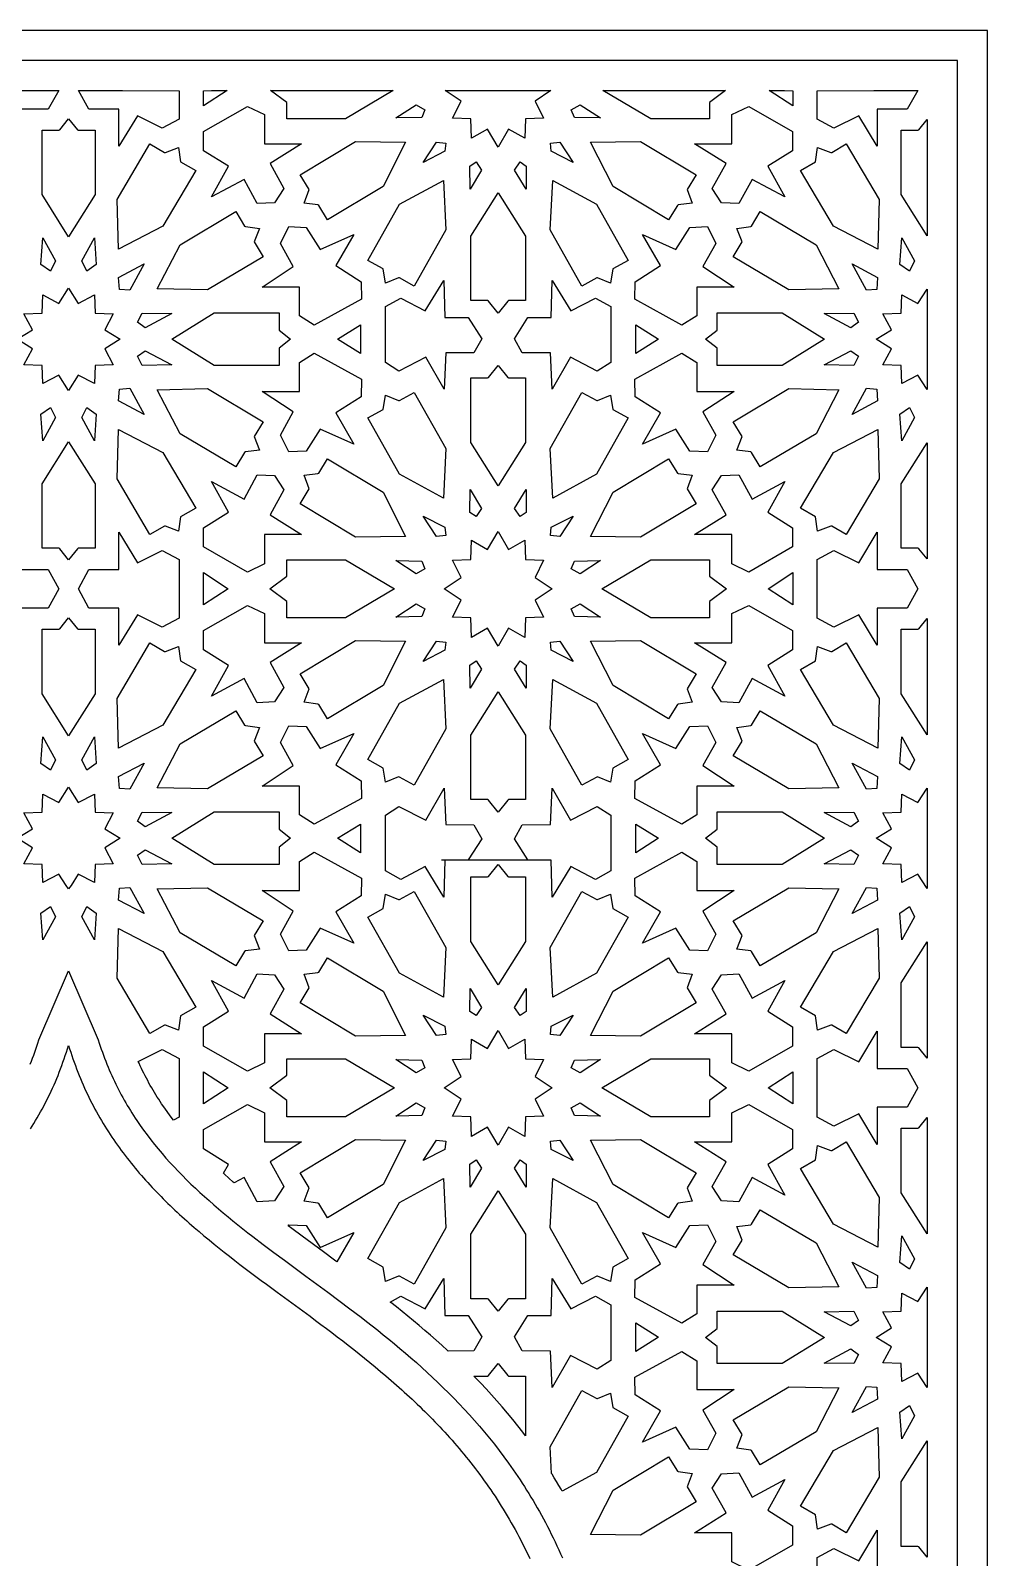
# Model space of a CAD drawing. Extents: x -1513 to 1512, y -590 to 595.
# Drawn here: x 1033 to 1512, y -169 to 595 of the extents above; entities that cross this region are included whole.
import ezdxf

# ---------------------------------------------------------------- set-up
doc = ezdxf.new("R2010")
doc.units = 0
doc.layers.add('LAYER_1', color=18, linetype='CONTINUOUS')
doc.layers.add('LAYER_3', color=150, linetype='CONTINUOUS')

msp = doc.modelspace()

# ---------------------------------------------------------------- linework, layer by layer
at = {"layer": 'LAYER_1'}
for points in [[(1511.94, -584.76), (1511.94, 595.24), (1057.75, 595.24), (1051.94, 595.24), (1046.14, 595.24), (591.94, 595.24), (591.94, -584.76)], [(1293.61, 179.79), (1238.61, 179.79)], [(1032.91, 45.17), (1033.77, 46.56), (1034.63, 47.96), (1035.47, 49.38), (1036.31, 50.8), (1037.13, 52.23), (1037.94, 53.68), (1038.73, 55.14), (1039.52, 56.61), (1040.29, 58.09), (1041.05, 59.59), (1041.8, 61.09), (1042.53, 62.61), (1043.25, 64.15), (1043.96, 65.69), (1044.66, 67.25), (1045.34, 68.83), (1046.01, 70.41), (1046.67, 72.01), (1047.31, 73.63), (1047.94, 75.26), (1048.55, 76.9), (1049.15, 78.56), (1049.74, 80.23), (1050.31, 81.91), (1050.87, 83.61), (1051.42, 85.33), (1051.94, 87.06), (1052.47, 85.33), (1053.02, 83.61), (1053.58, 81.91), (1054.15, 80.23), (1054.73, 78.56), (1055.34, 76.9), (1055.95, 75.26), (1056.58, 73.63), (1057.22, 72.01), (1057.88, 70.41), (1058.55, 68.83), (1059.23, 67.25), (1059.93, 65.69), (1060.63, 64.15), (1061.36, 62.61), (1062.09, 61.09), (1062.84, 59.59), (1063.6, 58.09), (1064.37, 56.61), (1065.16, 55.14), (1065.95, 53.68), (1066.76, 52.23), (1067.58, 50.8), (1068.42, 49.38), (1069.26, 47.96), (1070.12, 46.56), (1070.98, 45.17), (1071.86, 43.8), (1072.75, 42.43), (1073.65, 41.07), (1074.56, 39.73), (1075.49, 38.39), (1076.42, 37.07), (1077.36, 35.75), (1078.32, 34.45), (1079.28, 33.15), (1080.25, 31.86), (1081.24, 30.59), (1082.23, 29.32), (1083.24, 28.06), (1084.25, 26.81), (1085.27, 25.57), (1086.31, 24.34), (1087.35, 23.12), (1088.4, 21.9), (1089.46, 20.7), (1090.53, 19.5), (1091.6, 18.31), (1092.69, 17.13), (1093.78, 15.95), (1094.89, 14.78), (1096, 13.62), (1097.12, 12.47), (1098.24, 11.32), (1099.38, 10.18), (1100.52, 9.05), (1101.67, 7.92), (1102.83, 6.8), (1103.99, 5.69), (1105.16, 4.58), (1106.34, 3.48), (1107.53, 2.38), (1108.72, 1.29), (1109.92, 0.21), (1111.13, -0.87), (1112.34, -1.95), (1113.56, -3.02), (1114.78, -4.08), (1117.25, -6.2), (1119.74, -8.3), (1122.25, -10.39), (1124.78, -12.46), (1127.34, -14.51), (1129.91, -16.56), (1132.5, -18.59), (1135.11, -20.61), (1137.73, -22.63), (1140.37, -24.64), (1143.02, -26.64), (1145.68, -28.64), (1148.36, -30.63), (1151.05, -32.62), (1156.45, -36.61), (1161.88, -40.6), (1167.34, -44.6), (1172.81, -48.64), (1175.55, -50.66), (1178.28, -52.7), (1181.02, -54.76), (1183.76, -56.82), (1186.49, -58.9), (1189.22, -60.99), (1191.95, -63.1), (1194.67, -65.23), (1197.38, -67.38), (1200.09, -69.55), (1202.78, -71.74), (1205.47, -73.95), (1208.15, -76.19), (1210.81, -78.45), (1213.46, -80.74), (1214.78, -81.89), (1216.1, -83.05), (1217.41, -84.22), (1218.72, -85.4), (1220.03, -86.59), (1221.33, -87.78), (1222.63, -88.98), (1223.92, -90.19), (1225.21, -91.4), (1226.49, -92.63), (1227.77, -93.86), (1229.04, -95.1), (1230.31, -96.35), (1231.58, -97.61), (1232.84, -98.88), (1234.09, -100.16), (1235.34, -101.45), (1236.58, -102.75), (1237.82, -104.05), (1239.05, -105.37), (1240.27, -106.7), (1241.49, -108.03), (1242.7, -109.38), (1243.91, -110.74), (1245.11, -112.11), (1246.3, -113.49), (1247.48, -114.88), (1248.66, -116.29), (1249.84, -117.7), (1251, -119.12), (1252.16, -120.56), (1253.31, -122.01), (1254.45, -123.47), (1255.58, -124.94), (1256.71, -126.43), (1257.83, -127.93), (1258.94, -129.44), (1260.04, -130.96), (1261.14, -132.5), (1262.22, -134.05), (1263.3, -135.61), (1264.37, -137.19), (1265.43, -138.77), (1266.48, -140.38), (1267.52, -142), (1268.55, -143.63), (1269.57, -145.27), (1270.59, -146.93), (1271.59, -148.61), (1272.59, -150.29), (1273.57, -152), (1274.54, -153.72), (1275.51, -155.45), (1276.46, -157.2), (1277.41, -158.96), (1278.34, -160.74), (1279.26, -162.54), (1280.17, -164.35), (1281.07, -166.18), (1281.96, -168.02), (1282.84, -169.88)]]:
    msp.add_lwpolyline(points, dxfattribs=at)
for points in [[(1041.81, 555.93), (1026.8, 555.93), (1026.8, 537.27), (1017.52, 552.58), (1005.08, 546.37), (996.68, 550.93), (996.68, 565.08), (1024.98, 565.24), (1047.02, 565.24)], [(1107.25, 565.08), (1107.25, 550.93), (1098.85, 546.37), (1086.41, 552.58), (1077.13, 537.27), (1077.13, 555.93), (1062.12, 555.93), (1056.91, 565.24), (1078.9, 565.24)], [(1119.51, 557.53), (1119.51, 565.08), (1123.56, 565.24), (1131.36, 565.24)], [(1190.57, 551.07), (1161.22, 551.07), (1161.22, 559.25), (1153.07, 565.24), (1214.52, 565.24)], [(1285.48, 559.95), (1289.78, 551.34), (1280.63, 551), (1280.31, 541.27), (1272.24, 545.85), (1266.97, 536.87), (1261.71, 545.85), (1253.64, 541.27), (1253.32, 551), (1244.16, 551.34), (1248.46, 559.95), (1240.52, 565.24), (1293.43, 565.24)], [(1372.72, 559.25), (1372.72, 551.07), (1343.37, 551.07), (1319.42, 565.24), (1380.87, 565.24)], [(1414.44, 565.08), (1414.44, 557.53), (1402.59, 565.24), (1410.39, 565.24)], [(1471.82, 555.93), (1456.81, 555.93), (1456.81, 537.27), (1447.54, 552.58), (1435.09, 546.37), (1426.69, 550.93), (1426.69, 565.08), (1455.04, 565.24), (1477.03, 565.24)], [(1056.34, 545.55), (1056.78, 545.34), (1065.25, 545.34), (1065.25, 513.06), (1051.96, 492.01), (1038.68, 513.06), (1038.68, 545.33), (1047.15, 545.33), (1047.59, 545.55), (1051.96, 551.03)], [(1149.99, 553.13), (1149.99, 538.5), (1168.63, 538.5), (1152.83, 528.6), (1159.76, 516.12), (1155.12, 508.94), (1146.38, 508.55), (1139.87, 520.7), (1123.45, 511.88), (1131.94, 527.26), (1119.51, 535.08), (1119.51, 544.66), (1141.52, 557.25)], [(1230.34, 555.58), (1228.72, 551.76), (1215.73, 551.46), (1225.93, 558.06)], [(1318.22, 551.46), (1305.22, 551.76), (1303.6, 555.58), (1308.02, 558.06)], [(1414.43, 544.66), (1414.43, 535.08), (1402, 527.26), (1410.5, 511.88), (1394.08, 520.7), (1387.56, 508.55), (1378.83, 508.94), (1374.18, 516.12), (1381.12, 528.6), (1365.31, 538.5), (1383.95, 538.5), (1383.95, 553.13), (1392.42, 557.25)], [(1481.69, 492.47), (1468.69, 513.06), (1468.69, 545.34), (1477.17, 545.34), (1477.6, 545.55), (1481.69, 550.67)], [(1099.97, 534.22), (1100.45, 534.18), (1107.02, 536.72), (1108.04, 529.53), (1115.58, 525.15), (1099.13, 497.3), (1076.93, 485.8), (1076.2, 510.62), (1092.65, 538.47)], [(1220.69, 539.37), (1209.44, 517.19), (1181.61, 500.45), (1177.21, 507.63), (1176.8, 507.9), (1169.81, 508.76), (1172.36, 515.56), (1167.83, 522.97), (1195.65, 539.71)], [(1240.78, 538.88), (1240.36, 534.77), (1229.39, 529.16), (1236.08, 539.36)], [(1304.55, 529.16), (1293.59, 534.77), (1293.17, 538.88), (1297.87, 539.36)], [(1366.12, 522.97), (1361.59, 515.56), (1364.13, 508.76), (1357.14, 507.9), (1356.74, 507.63), (1352.34, 500.45), (1324.51, 517.19), (1313.26, 539.37), (1338.3, 539.71)], [(1457.75, 510.62), (1457.01, 485.8), (1434.81, 497.3), (1418.37, 525.15), (1425.91, 529.53), (1426.93, 536.72), (1433.5, 534.18), (1433.98, 534.22), (1441.29, 538.47)], [(1258.73, 525.38), (1252.93, 515.85), (1252.9, 527.4), (1255.93, 529.46)], [(1281.04, 527.4), (1281.01, 515.85), (1275.21, 525.38), (1278.01, 529.46)], [(1240.89, 495.41), (1225.03, 467.22), (1217.63, 471.32), (1217.14, 471.35), (1210.63, 468.67), (1209.46, 475.84), (1201.82, 480.06), (1217.68, 508.24), (1239.63, 520.21)], [(1316.27, 508.24), (1332.12, 480.06), (1324.49, 475.84), (1323.32, 468.67), (1316.8, 471.35), (1316.32, 471.32), (1308.91, 467.22), (1293.06, 495.41), (1294.32, 520.21)], [(1280.71, 492.27), (1280.71, 460), (1272.23, 460), (1271.79, 459.79), (1266.97, 453.76), (1262.15, 459.79), (1261.71, 460), (1253.24, 460), (1253.24, 492.27), (1266.97, 514.01)], [(1140.08, 497.33), (1140.48, 497.06), (1147.47, 496.15), (1144.87, 489.37), (1149.35, 481.92), (1121.42, 465.38), (1096.38, 465.9), (1107.79, 488), (1135.73, 504.55)], [(1170.94, 496.65), (1177.93, 485.66), (1194.7, 493.11), (1185.68, 477.52), (1198.36, 469.47), (1198.52, 460.65), (1174.95, 447.66), (1167.56, 452.34), (1167.56, 466.74), (1148.85, 466.74), (1164.44, 477.06), (1158, 488.64), (1162.19, 497.03)], [(1375.94, 488.64), (1369.5, 477.06), (1385.1, 466.74), (1366.39, 466.74), (1366.39, 452.34), (1358.99, 447.66), (1335.43, 460.65), (1335.59, 469.47), (1348.26, 477.52), (1339.25, 493.11), (1356.02, 485.66), (1363, 496.65), (1371.75, 497.03)], [(1426.16, 488), (1437.57, 465.9), (1412.53, 465.38), (1384.59, 481.92), (1389.07, 489.37), (1386.48, 496.15), (1393.46, 497.06), (1393.87, 497.33), (1398.21, 504.55)], [(1045.42, 479.9), (1042.84, 474.82), (1038.1, 478.08), (1039.04, 491.49)], [(1065.83, 478.08), (1061.09, 474.82), (1058.51, 479.9), (1064.89, 491.49)], [(1475.43, 479.9), (1472.86, 474.82), (1468.11, 478.08), (1469.05, 491.49)], [(1082.62, 465.22), (1077.41, 465.6), (1076.99, 471.55), (1089.8, 478.33)], [(1456.96, 471.55), (1456.54, 465.6), (1451.33, 465.22), (1444.15, 478.33)], [(1240.33, 451.59), (1252.05, 451.5), (1258.82, 440.91), (1254.84, 433.92), (1240.76, 433.77), (1239.98, 415.58), (1230.79, 431.62), (1217.35, 424.65), (1210.53, 429.08), (1210.53, 457), (1218.25, 461.22), (1230.52, 454.84), (1239.86, 470.09)], [(1303.42, 454.84), (1315.69, 461.22), (1323.41, 457), (1323.41, 429.08), (1316.6, 424.65), (1303.15, 431.62), (1293.97, 415.58), (1293.18, 433.77), (1279.1, 433.92), (1275.13, 440.91), (1281.89, 451.5), (1293.61, 451.59), (1294.09, 470.09)], [(1056.81, 458.55), (1064.87, 462.81), (1065.19, 453.75), (1074.31, 453.44), (1070.02, 445.44), (1077.77, 440.64), (1070.02, 435.85), (1074.31, 427.85), (1065.19, 427.53), (1064.87, 418.48), (1056.81, 422.73), (1051.96, 415.04), (1047.12, 422.73), (1039.06, 418.48), (1038.74, 427.53), (1029.61, 427.85), (1033.91, 435.85), (1026.16, 440.64), (1033.91, 445.44), (1029.61, 453.44), (1038.74, 453.75), (1039.06, 462.81), (1047.12, 458.55), (1051.96, 466.24)], [(1481.69, 415.5), (1477.14, 422.73), (1469.07, 418.48), (1468.76, 427.53), (1459.63, 427.85), (1463.92, 435.85), (1456.18, 440.64), (1463.92, 445.44), (1459.63, 453.44), (1468.76, 453.75), (1469.07, 462.81), (1477.14, 458.55), (1481.69, 465.78)], [(1103.7, 453.5), (1090.35, 446.44), (1086.52, 449.15), (1088.83, 453.75)], [(1157.36, 445.14), (1163.09, 440.64), (1157.36, 436.14), (1157.36, 427.47), (1124.81, 427.47), (1103.59, 440.64), (1124.81, 453.82), (1157.36, 453.82)], [(1430.36, 440.64), (1409.14, 427.47), (1376.59, 427.47), (1376.59, 436.14), (1370.86, 440.64), (1376.59, 445.14), (1376.59, 453.82), (1409.14, 453.82)], [(1447.43, 449.15), (1443.6, 446.44), (1430.24, 453.5), (1445.12, 453.75)], [(1198.11, 433.54), (1186.65, 440.65), (1198.11, 447.91)], [(1347.3, 440.65), (1335.84, 433.54), (1335.84, 447.91)], [(1103.7, 427.78), (1088.83, 427.54), (1086.52, 432.13), (1090.35, 434.84)], [(1198.52, 420.63), (1198.36, 411.81), (1185.68, 403.77), (1194.7, 388.17), (1177.93, 395.63), (1170.94, 384.64), (1162.19, 384.25), (1158, 392.64), (1164.44, 404.23), (1148.85, 414.54), (1167.56, 414.54), (1167.56, 428.94), (1174.95, 433.63)], [(1366.39, 428.94), (1366.39, 414.54), (1385.1, 414.54), (1369.5, 404.23), (1375.94, 392.64), (1371.75, 384.25), (1363, 384.64), (1356.02, 395.63), (1339.25, 388.17), (1348.26, 403.77), (1335.59, 411.81), (1335.43, 420.63), (1358.99, 433.63)], [(1447.43, 432.13), (1445.12, 427.54), (1430.24, 427.78), (1443.6, 434.84)], [(1271.79, 421.49), (1272.23, 421.28), (1280.71, 421.28), (1280.71, 389.01), (1266.97, 367.27), (1253.24, 389.01), (1253.24, 421.28), (1261.71, 421.28), (1262.15, 421.49), (1266.97, 427.52)], [(1089.8, 402.96), (1076.99, 409.73), (1077.41, 415.68), (1082.62, 416.07)], [(1149.35, 399.36), (1144.87, 391.92), (1147.47, 385.14), (1140.48, 384.22), (1140.08, 383.96), (1135.73, 376.74), (1107.79, 393.29), (1096.38, 415.39), (1121.42, 415.91)], [(1240.89, 385.88), (1239.63, 361.08), (1217.68, 373.04), (1201.82, 401.22), (1209.46, 405.45), (1210.63, 412.61), (1217.14, 409.94), (1217.63, 409.97), (1225.03, 414.06)], [(1316.32, 409.97), (1316.8, 409.94), (1323.32, 412.61), (1324.49, 405.45), (1332.12, 401.22), (1316.27, 373.04), (1294.32, 361.08), (1293.06, 385.88), (1308.91, 414.06)], [(1437.57, 415.39), (1426.16, 393.29), (1398.21, 376.74), (1393.87, 383.96), (1393.46, 384.22), (1386.48, 385.14), (1389.07, 391.92), (1384.59, 399.36), (1412.53, 415.91)], [(1456.54, 415.68), (1456.96, 409.73), (1444.15, 402.96), (1451.33, 416.07)], [(1045.42, 401.38), (1039.04, 389.8), (1038.1, 403.21), (1042.84, 406.46)], [(1065.83, 403.21), (1064.89, 389.8), (1058.51, 401.38), (1061.09, 406.46)], [(1475.43, 401.38), (1469.05, 389.8), (1468.11, 403.21), (1472.86, 406.46)], [(1099.13, 383.98), (1115.58, 356.14), (1108.04, 351.76), (1107.02, 344.57), (1100.45, 347.1), (1099.97, 347.07), (1092.65, 342.82), (1076.2, 370.67), (1076.93, 395.49)], [(1457.75, 370.67), (1441.29, 342.82), (1433.98, 347.07), (1433.5, 347.1), (1426.93, 344.57), (1425.91, 351.76), (1418.37, 356.14), (1434.81, 383.98), (1457.01, 395.49)], [(1065.25, 368.22), (1065.25, 335.95), (1056.78, 335.95), (1056.34, 335.74), (1051.96, 330.26), (1047.59, 335.74), (1047.15, 335.95), (1038.68, 335.95), (1038.68, 368.22), (1051.96, 389.28)], [(1481.69, 330.62), (1477.6, 335.74), (1477.17, 335.95), (1468.69, 335.95), (1468.69, 368.22), (1481.69, 388.82)], [(1209.44, 364.09), (1220.69, 341.92), (1195.65, 341.57), (1167.83, 358.31), (1172.36, 365.72), (1169.81, 372.52), (1176.8, 373.39), (1177.21, 373.65), (1181.61, 380.84)], [(1356.74, 373.65), (1357.14, 373.39), (1364.13, 372.52), (1361.59, 365.72), (1366.12, 358.31), (1338.3, 341.57), (1313.26, 341.92), (1324.51, 364.09), (1352.34, 380.84)], [(1155.12, 372.35), (1159.76, 365.17), (1152.83, 352.69), (1168.63, 342.79), (1149.99, 342.79), (1149.99, 328.15), (1141.52, 324.04), (1119.51, 336.63), (1119.51, 346.21), (1131.94, 354.03), (1123.45, 369.41), (1139.87, 360.58), (1146.38, 372.74)], [(1394.08, 360.58), (1410.5, 369.41), (1402, 354.03), (1414.43, 346.21), (1414.43, 336.63), (1392.42, 324.04), (1383.95, 328.15), (1383.95, 342.79), (1365.31, 342.79), (1381.12, 352.69), (1374.18, 365.17), (1378.83, 372.35), (1387.56, 372.74)], [(1258.73, 355.9), (1255.93, 351.82), (1252.9, 353.89), (1252.93, 365.44)], [(1281.04, 353.89), (1278.01, 351.82), (1275.21, 355.9), (1281.01, 365.44)], [(1240.36, 346.51), (1240.78, 342.41), (1236.08, 341.92), (1229.39, 352.12)], [(1297.87, 341.92), (1293.17, 342.41), (1293.59, 346.51), (1304.55, 352.12)], [(1272.24, 335.43), (1280.31, 340.01), (1280.63, 330.28), (1289.78, 329.95), (1285.48, 321.33), (1293.96, 315.69), (1285.48, 310.05), (1289.78, 301.43), (1280.63, 301.1), (1280.31, 291.37), (1272.24, 295.95), (1266.97, 286.97), (1261.71, 295.95), (1253.64, 291.37), (1253.32, 301.1), (1244.16, 301.43), (1248.46, 310.05), (1239.98, 315.69), (1248.46, 321.33), (1244.16, 329.95), (1253.32, 330.28), (1253.64, 340.01), (1261.71, 335.43), (1266.97, 344.41)], [(1026.8, 325.35), (1041.81, 325.35), (1047.08, 315.69), (1041.81, 306.03), (1026.8, 306.03), (1026.8, 287.37), (1017.52, 302.68), (1005.08, 296.46), (996.68, 301.02), (996.68, 315.69), (996.68, 330.36), (1005.08, 334.92), (1017.52, 328.7), (1026.8, 344.01)], [(1086.41, 328.7), (1098.85, 334.92), (1107.25, 330.36), (1107.25, 315.69), (1107.25, 301.02), (1098.85, 296.46), (1086.41, 302.68), (1077.13, 287.37), (1077.13, 306.03), (1062.12, 306.03), (1056.84, 315.69), (1062.12, 325.35), (1077.13, 325.35), (1077.13, 344.01)], [(1456.81, 325.35), (1471.82, 325.35), (1477.1, 315.69), (1471.82, 306.03), (1456.81, 306.03), (1456.81, 287.37), (1447.54, 302.68), (1435.09, 296.46), (1426.69, 301.02), (1426.69, 315.69), (1426.69, 330.36), (1435.09, 334.92), (1447.54, 328.7), (1456.81, 344.01)], [(1215.08, 315.69), (1190.57, 301.17), (1161.22, 301.17), (1161.22, 309.35), (1152.67, 315.69), (1161.22, 322.03), (1161.22, 330.21), (1190.57, 330.21)], [(1228.72, 329.53), (1230.34, 325.7), (1225.93, 323.23), (1215.73, 329.83)], [(1308.02, 323.23), (1303.6, 325.7), (1305.22, 329.53), (1318.22, 329.83)], [(1372.72, 322.03), (1381.28, 315.69), (1372.72, 309.35), (1372.72, 301.17), (1343.37, 301.17), (1318.87, 315.69), (1343.37, 330.21), (1372.72, 330.21)], [(1131.84, 315.69), (1119.51, 307.62), (1119.51, 315.69), (1119.51, 323.76)], [(1414.44, 315.69), (1414.44, 307.62), (1402.1, 315.69), (1414.44, 323.76)], [(1149.99, 303.23), (1149.99, 288.59), (1168.63, 288.59), (1152.83, 278.69), (1159.76, 266.21), (1155.12, 259.03), (1146.38, 258.64), (1139.87, 270.8), (1123.45, 261.97), (1131.94, 277.35), (1119.51, 285.17), (1119.51, 294.75), (1141.52, 307.34)], [(1230.34, 305.68), (1228.72, 301.85), (1215.73, 301.55), (1225.93, 308.15)], [(1318.22, 301.55), (1305.22, 301.85), (1303.6, 305.68), (1308.02, 308.15)], [(1414.43, 294.75), (1414.43, 285.17), (1402, 277.35), (1410.5, 261.97), (1394.08, 270.8), (1387.56, 258.64), (1378.83, 259.03), (1374.18, 266.21), (1381.12, 278.69), (1365.31, 288.59), (1383.95, 288.59), (1383.95, 303.23), (1392.42, 307.34)], [(1056.34, 295.64), (1056.78, 295.43), (1065.25, 295.43), (1065.25, 263.16), (1051.96, 242.1), (1038.68, 263.16), (1038.68, 295.43), (1047.15, 295.43), (1047.59, 295.64), (1051.96, 301.12)], [(1481.69, 242.56), (1468.69, 263.16), (1468.69, 295.43), (1477.17, 295.43), (1477.6, 295.64), (1481.69, 300.76)], [(1099.97, 284.31), (1100.45, 284.27), (1107.02, 286.81), (1108.04, 279.62), (1115.58, 275.24), (1099.13, 247.4), (1076.93, 235.89), (1076.2, 260.71), (1092.65, 288.56)], [(1220.69, 289.46), (1209.44, 267.29), (1181.61, 250.54), (1177.21, 257.73), (1176.8, 257.99), (1169.81, 258.86), (1172.36, 265.66), (1167.83, 273.07), (1195.65, 289.81)], [(1240.78, 288.97), (1240.36, 284.87), (1229.39, 279.26), (1236.08, 289.46)], [(1304.55, 279.26), (1293.59, 284.87), (1293.17, 288.97), (1297.87, 289.46)], [(1366.12, 273.07), (1361.59, 265.66), (1364.13, 258.86), (1357.14, 257.99), (1356.74, 257.73), (1352.34, 250.54), (1324.51, 267.29), (1313.26, 289.46), (1338.3, 289.81)], [(1457.75, 260.71), (1457.01, 235.89), (1434.81, 247.4), (1418.37, 275.24), (1425.91, 279.62), (1426.93, 286.81), (1433.5, 284.27), (1433.98, 284.31), (1441.29, 288.56)], [(1258.73, 275.48), (1252.93, 265.94), (1252.9, 277.49), (1255.93, 279.56)], [(1281.04, 277.49), (1281.01, 265.94), (1275.21, 275.48), (1278.01, 279.56)], [(1240.89, 245.5), (1225.03, 217.31), (1217.63, 221.41), (1217.14, 221.44), (1210.63, 218.77), (1209.46, 225.93), (1201.82, 230.16), (1217.68, 258.34), (1239.63, 270.3)], [(1316.27, 258.34), (1332.12, 230.16), (1324.49, 225.93), (1323.32, 218.77), (1316.8, 221.44), (1316.32, 221.41), (1308.91, 217.31), (1293.06, 245.5), (1294.32, 270.3)], [(1280.71, 242.37), (1280.71, 210.1), (1272.23, 210.1), (1271.79, 209.89), (1266.97, 203.86), (1262.15, 209.89), (1261.71, 210.1), (1253.24, 210.1), (1253.24, 242.37), (1266.97, 264.11)], [(1140.08, 247.42), (1140.48, 247.16), (1147.47, 246.24), (1144.87, 239.46), (1149.35, 232.02), (1121.42, 215.47), (1096.38, 215.99), (1107.79, 238.09), (1135.73, 254.64)], [(1426.16, 238.09), (1437.57, 215.99), (1412.53, 215.47), (1384.59, 232.02), (1389.07, 239.46), (1386.48, 246.24), (1393.46, 247.16), (1393.87, 247.42), (1398.21, 254.64)], [(1170.94, 246.74), (1177.93, 235.75), (1194.7, 243.21), (1185.68, 227.61), (1198.36, 219.57), (1198.52, 210.74), (1174.95, 197.75), (1167.56, 202.43), (1167.56, 216.84), (1148.85, 216.84), (1164.44, 227.15), (1158, 238.74), (1162.19, 247.13)], [(1375.94, 238.74), (1369.5, 227.15), (1385.1, 216.84), (1366.39, 216.84), (1366.39, 202.43), (1358.99, 197.75), (1335.43, 210.74), (1335.59, 219.57), (1348.26, 227.61), (1339.25, 243.21), (1356.02, 235.75), (1363, 246.74), (1371.75, 247.13)], [(1045.42, 229.99), (1042.84, 224.92), (1038.1, 228.17), (1039.04, 241.58)], [(1065.83, 228.17), (1061.09, 224.92), (1058.51, 229.99), (1064.89, 241.58)], [(1475.43, 229.99), (1472.86, 224.92), (1468.11, 228.17), (1469.05, 241.58)], [(1082.62, 215.31), (1077.41, 215.69), (1076.99, 221.65), (1089.8, 228.42)], [(1456.96, 221.65), (1456.54, 215.69), (1451.33, 215.31), (1444.15, 228.42)], [(1056.81, 208.65), (1064.87, 212.9), (1065.19, 203.85), (1074.31, 203.53), (1070.02, 195.53), (1077.77, 190.74), (1070.02, 185.94), (1074.31, 177.94), (1065.19, 177.63), (1064.87, 168.57), (1056.81, 172.83), (1053.18, 167.07), (1051.91, 165.42), (1050.72, 167.11), (1047.12, 172.83), (1039.06, 168.57), (1038.74, 177.63), (1029.61, 177.94), (1033.91, 185.94), (1026.16, 190.74), (1033.91, 195.53), (1029.61, 203.53), (1038.74, 203.85), (1039.06, 212.9), (1047.12, 208.65), (1051.96, 216.34)], [(1240.76, 197.61), (1254.84, 197.46), (1258.82, 190.47), (1252.05, 179.88), (1240.33, 179.79), (1239.86, 161.29), (1230.52, 176.54), (1218.25, 170.16), (1210.53, 174.38), (1210.53, 202.3), (1217.35, 206.73), (1230.79, 199.76), (1239.98, 215.8)], [(1303.15, 199.76), (1316.6, 206.73), (1323.41, 202.3), (1323.41, 174.38), (1315.69, 170.16), (1303.42, 176.54), (1294.09, 161.29), (1293.61, 179.79), (1281.89, 179.88), (1275.13, 190.47), (1279.1, 197.46), (1293.18, 197.61), (1293.97, 215.8)], [(1481.69, 165.6), (1477.14, 172.83), (1469.07, 168.57), (1468.76, 177.63), (1459.63, 177.94), (1463.92, 185.94), (1456.18, 190.74), (1463.92, 195.53), (1459.63, 203.53), (1468.76, 203.85), (1469.07, 212.9), (1477.14, 208.65), (1481.69, 215.88)], [(1103.7, 203.6), (1090.35, 196.54), (1086.52, 199.25), (1088.83, 203.84)], [(1157.36, 195.24), (1163.09, 190.74), (1157.36, 186.24), (1157.36, 177.56), (1124.81, 177.56), (1103.59, 190.74), (1124.81, 203.91), (1157.36, 203.91)], [(1430.36, 190.74), (1409.14, 177.56), (1376.59, 177.56), (1376.59, 186.24), (1370.86, 190.74), (1376.59, 195.24), (1376.59, 203.91), (1409.14, 203.91)], [(1447.43, 199.25), (1443.6, 196.54), (1430.24, 203.6), (1445.12, 203.84)], [(1198.11, 183.47), (1186.65, 190.73), (1198.11, 197.84)], [(1347.3, 190.73), (1335.84, 183.47), (1335.84, 197.84)], [(1103.7, 177.88), (1088.83, 177.63), (1086.52, 182.23), (1090.35, 184.94)], [(1198.52, 170.73), (1198.36, 161.91), (1185.68, 153.86), (1194.7, 138.27), (1177.93, 145.72), (1170.94, 134.73), (1162.19, 134.34), (1158, 142.74), (1164.44, 154.32), (1148.85, 164.64), (1167.56, 164.64), (1167.56, 179.04), (1174.95, 183.72)], [(1366.39, 179.04), (1366.39, 164.64), (1385.1, 164.64), (1369.5, 154.32), (1375.94, 142.74), (1371.75, 134.34), (1363, 134.73), (1356.02, 145.72), (1339.25, 138.27), (1348.26, 153.86), (1335.59, 161.91), (1335.43, 170.73), (1358.99, 183.72)], [(1447.43, 182.23), (1445.12, 177.63), (1430.24, 177.88), (1443.6, 184.94)], [(1271.79, 171.59), (1272.23, 171.38), (1280.71, 171.38), (1280.71, 139.11), (1266.97, 117.37), (1253.24, 139.11), (1253.24, 171.38), (1261.71, 171.38), (1262.15, 171.59), (1266.97, 177.62)], [(1089.8, 153.05), (1076.99, 159.83), (1077.41, 165.78), (1082.62, 166.16)], [(1149.35, 149.45), (1144.87, 142.01), (1147.47, 135.23), (1140.48, 134.32), (1140.08, 134.05), (1135.73, 126.83), (1107.79, 143.38), (1096.38, 165.48), (1121.42, 166)], [(1240.89, 135.97), (1239.63, 111.17), (1217.68, 123.14), (1201.82, 151.32), (1209.46, 155.54), (1210.63, 162.71), (1217.14, 160.03), (1217.63, 160.06), (1225.03, 164.16)], [(1316.32, 160.06), (1316.8, 160.03), (1323.32, 162.71), (1324.49, 155.54), (1332.12, 151.32), (1316.27, 123.14), (1294.32, 111.17), (1293.06, 135.97), (1308.91, 164.16)], [(1437.57, 165.48), (1426.16, 143.38), (1398.21, 126.83), (1393.87, 134.05), (1393.46, 134.32), (1386.48, 135.23), (1389.07, 142.01), (1384.59, 149.45), (1412.53, 166)], [(1456.54, 165.78), (1456.96, 159.83), (1444.15, 153.05), (1451.33, 166.16)], [(1045.42, 151.48), (1039.04, 139.89), (1038.1, 153.3), (1042.84, 156.55)], [(1065.83, 153.3), (1064.89, 139.89), (1058.51, 151.48), (1061.09, 156.55)], [(1475.43, 151.48), (1469.05, 139.89), (1468.11, 153.3), (1472.86, 156.55)], [(1099.13, 134.08), (1115.58, 106.23), (1108.04, 101.85), (1107.02, 94.66), (1100.45, 97.2), (1099.97, 97.16), (1092.65, 92.91), (1076.2, 120.76), (1076.93, 145.58)], [(1457.75, 120.76), (1441.29, 92.91), (1433.98, 97.16), (1433.5, 97.2), (1426.93, 94.66), (1425.91, 101.85), (1418.37, 106.23), (1434.81, 134.08), (1457.01, 145.58)], [(1481.69, 80.71), (1477.6, 85.83), (1477.17, 86.04), (1468.69, 86.04), (1468.69, 118.32), (1481.69, 138.91)], [(1209.44, 114.19), (1220.69, 92.01), (1195.65, 91.66), (1167.83, 108.41), (1172.36, 115.82), (1169.81, 122.62), (1176.8, 123.48), (1177.21, 123.75), (1181.61, 130.93)], [(1356.74, 123.75), (1357.14, 123.48), (1364.13, 122.62), (1361.59, 115.82), (1366.12, 108.41), (1338.3, 91.66), (1313.26, 92.01), (1324.51, 114.19), (1352.34, 130.93)], [(1155.12, 122.44), (1159.76, 115.26), (1152.83, 102.78), (1168.63, 92.88), (1149.99, 92.88), (1149.99, 78.25), (1141.52, 74.13), (1119.51, 86.72), (1119.51, 96.3), (1131.94, 104.12), (1123.45, 119.5), (1139.87, 110.68), (1146.38, 122.83)], [(1394.08, 110.68), (1410.5, 119.5), (1402, 104.12), (1414.43, 96.3), (1414.43, 86.72), (1392.42, 74.13), (1383.95, 78.25), (1383.95, 92.88), (1365.31, 92.88), (1381.12, 102.78), (1374.18, 115.26), (1378.83, 122.44), (1387.56, 122.83)], [(1258.73, 105.99), (1255.93, 101.92), (1252.9, 103.98), (1252.93, 115.53)], [(1281.04, 103.98), (1278.01, 101.92), (1275.21, 105.99), (1281.01, 115.53)], [(1240.36, 96.61), (1240.78, 92.5), (1236.08, 92.02), (1229.39, 102.22)], [(1297.87, 92.02), (1293.17, 92.5), (1293.59, 96.61), (1304.55, 102.22)], [(1272.24, 85.53), (1280.31, 90.1), (1280.63, 80.38), (1289.78, 80.04), (1285.48, 71.43), (1293.96, 65.78), (1285.48, 60.14), (1289.78, 51.53), (1280.63, 51.19), (1280.31, 41.46), (1272.24, 46.04), (1266.97, 37.06), (1261.71, 46.04), (1253.64, 41.46), (1253.32, 51.19), (1244.16, 51.53), (1248.46, 60.14), (1239.98, 65.78), (1248.46, 71.43), (1244.16, 80.04), (1253.32, 80.38), (1253.64, 90.1), (1261.71, 85.53), (1266.97, 94.51)], [(1456.81, 75.44), (1471.82, 75.44), (1477.1, 65.78), (1471.82, 56.12), (1456.81, 56.12), (1456.81, 37.46), (1447.54, 52.77), (1435.09, 46.56), (1426.69, 51.12), (1426.69, 65.78), (1426.69, 80.45), (1435.09, 85.01), (1447.54, 78.8), (1456.81, 94.11)], [(1107.25, 80.45), (1107.25, 65.78), (1107.25, 51.12), (1104.46, 49.6), (1103.27, 51.16), (1101.66, 53.35), (1100.1, 55.55), (1098.53, 57.84), (1097.82, 58.91), (1097.08, 60.04), (1096.35, 61.18), (1095.64, 62.33), (1094.93, 63.49), (1094.23, 64.65), (1093.55, 65.82), (1092.87, 67), (1092.21, 68.19), (1091.55, 69.39), (1090.91, 70.6), (1090.27, 71.82), (1089.65, 73.05), (1089.04, 74.28), (1088.43, 75.53), (1087.84, 76.79), (1087.26, 78.06), (1086.84, 79.01), (1098.85, 85.01)], [(1215.08, 65.78), (1190.57, 51.26), (1161.22, 51.26), (1161.22, 59.44), (1152.67, 65.78), (1161.22, 72.13), (1161.22, 80.31), (1190.57, 80.31)], [(1228.72, 79.62), (1230.34, 75.8), (1225.93, 73.32), (1215.73, 79.92)], [(1308.02, 73.32), (1303.6, 75.8), (1305.22, 79.62), (1318.22, 79.92)], [(1372.72, 72.13), (1381.28, 65.78), (1372.72, 59.44), (1372.72, 51.26), (1343.37, 51.26), (1318.87, 65.78), (1343.37, 80.31), (1372.72, 80.31)], [(1131.84, 65.78), (1119.51, 57.71), (1119.51, 65.78), (1119.51, 73.85)], [(1414.44, 65.78), (1414.44, 57.71), (1402.1, 65.78), (1414.44, 73.85)], [(1149.99, 53.32), (1149.99, 38.68), (1168.63, 38.68), (1152.83, 28.79), (1159.76, 16.3), (1155.12, 9.12), (1146.38, 8.73), (1139.87, 20.89), (1134.87, 18.21), (1134.42, 18.59), (1132.19, 20.54), (1130, 22.5), (1129.47, 22.98), (1131.94, 27.44), (1119.51, 35.27), (1119.51, 44.85), (1141.52, 57.44)], [(1230.34, 55.77), (1228.72, 51.95), (1215.73, 51.64), (1225.93, 58.25)], [(1318.22, 51.64), (1305.22, 51.95), (1303.6, 55.77), (1308.02, 58.25)], [(1414.43, 44.85), (1414.43, 35.27), (1402, 27.44), (1410.5, 12.06), (1394.08, 20.89), (1387.56, 8.73), (1378.83, 9.12), (1374.18, 16.3), (1381.12, 28.79), (1365.31, 38.68), (1383.95, 38.68), (1383.95, 53.32), (1392.42, 57.44)], [(1481.69, -7.35), (1468.69, 13.25), (1468.69, 45.52), (1477.17, 45.52), (1477.6, 45.73), (1481.69, 50.85)], [(1220.69, 39.56), (1209.44, 17.38), (1181.61, 0.63), (1177.21, 7.82), (1176.8, 8.08), (1169.81, 8.95), (1172.36, 15.75), (1167.83, 23.16), (1195.65, 39.9)], [(1240.78, 39.07), (1240.36, 34.96), (1229.39, 29.35), (1236.08, 39.55)], [(1304.55, 29.35), (1293.59, 34.96), (1293.17, 39.07), (1297.87, 39.55)], [(1366.12, 23.16), (1361.59, 15.75), (1364.13, 8.95), (1357.14, 8.08), (1356.74, 7.82), (1352.34, 0.63), (1324.51, 17.38), (1313.26, 39.56), (1338.3, 39.9)], [(1457.75, 10.81), (1457.01, -14.01), (1434.81, -2.51), (1418.37, 25.34), (1425.91, 29.72), (1426.93, 36.91), (1433.5, 34.37), (1433.98, 34.41), (1441.29, 38.66)], [(1258.73, 25.57), (1252.93, 16.04), (1252.9, 27.59), (1255.93, 29.65)], [(1281.04, 27.59), (1281.01, 16.04), (1275.21, 25.57), (1278.01, 29.65)], [(1240.89, -4.4), (1225.03, -32.59), (1217.63, -28.49), (1217.14, -28.46), (1210.63, -31.14), (1209.46, -23.97), (1201.82, -19.75), (1217.68, 8.43), (1239.63, 20.4)], [(1316.27, 8.43), (1332.12, -19.75), (1324.49, -23.97), (1323.32, -31.14), (1316.8, -28.46), (1316.32, -28.49), (1308.91, -32.59), (1293.06, -4.4), (1294.32, 20.4)], [(1280.71, -7.54), (1280.71, -39.81), (1272.23, -39.81), (1271.79, -40.02), (1266.97, -46.05), (1262.15, -40.02), (1261.71, -39.81), (1253.24, -39.81), (1253.24, -7.54), (1266.97, 14.2)], [(1426.16, -11.82), (1437.57, -33.91), (1412.53, -34.43), (1384.59, -17.89), (1389.07, -10.44), (1386.48, -3.66), (1393.46, -2.75), (1393.87, -2.48), (1398.21, 4.74)], [(1170.94, -3.17), (1177.93, -14.15), (1194.7, -6.7), (1186.27, -21.29), (1185.12, -20.44), (1179.65, -16.42), (1168.88, -8.5), (1163.65, -4.61), (1161.92, -3.31), (1162.19, -2.78)], [(1375.94, -11.17), (1369.5, -22.76), (1385.1, -33.07), (1366.39, -33.07), (1366.39, -47.47), (1358.99, -52.15), (1335.43, -39.16), (1335.59, -30.34), (1348.26, -22.29), (1339.25, -6.7), (1356.02, -14.15), (1363, -3.17), (1371.75, -2.78)], [(1475.43, -19.91), (1472.86, -24.99), (1468.11, -21.73), (1469.05, -8.32)], [(1456.96, -28.26), (1456.54, -34.21), (1451.33, -34.6), (1444.15, -21.48)], [(1240.33, -48.22), (1252.05, -48.31), (1258.82, -58.9), (1254.84, -65.9), (1241.99, -66.03), (1241.65, -65.71), (1238.83, -63.13), (1236, -60.6), (1233.16, -58.11), (1230.32, -55.66), (1227.47, -53.24), (1224.62, -50.86), (1221.77, -48.51), (1218.92, -46.2), (1216.07, -43.91), (1213.22, -41.66), (1212.98, -41.47), (1218.25, -38.59), (1230.52, -44.97), (1239.86, -29.72)], [(1303.42, -44.97), (1315.69, -38.59), (1323.41, -42.81), (1323.41, -70.73), (1316.6, -75.16), (1303.15, -68.2), (1293.97, -84.24), (1293.18, -66.04), (1279.1, -65.9), (1275.13, -58.9), (1281.89, -48.31), (1293.61, -48.22), (1294.09, -29.72)], [(1481.69, -84.31), (1477.14, -77.08), (1469.07, -81.34), (1468.76, -72.28), (1459.63, -71.96), (1463.92, -63.97), (1456.18, -59.17), (1463.92, -54.37), (1459.63, -46.37), (1468.76, -46.06), (1469.07, -37), (1477.14, -41.26), (1481.69, -34.03)], [(1347.3, -59.16), (1335.84, -66.27), (1335.84, -51.9)], [(1430.36, -59.17), (1409.14, -72.34), (1376.59, -72.34), (1376.59, -63.67), (1370.86, -59.17), (1376.59, -54.67), (1376.59, -46), (1409.14, -46)], [(1447.43, -50.66), (1443.6, -53.37), (1430.24, -46.31), (1445.12, -46.06)], [(1366.39, -70.87), (1366.39, -85.27), (1385.1, -85.27), (1369.5, -95.58), (1375.94, -107.17), (1371.75, -115.56), (1363, -115.17), (1356.02, -104.19), (1339.25, -111.64), (1348.26, -96.04), (1335.59, -88), (1335.43, -79.18), (1358.99, -66.18)], [(1447.43, -67.68), (1445.12, -72.28), (1430.24, -72.03), (1443.6, -64.97)], [(1271.79, -78.32), (1272.23, -78.53), (1280.71, -78.53), (1280.71, -108.44), (1279.42, -106.73), (1276.88, -103.45), (1274.3, -100.23), (1271.7, -97.06), (1269.07, -93.96), (1266.41, -90.9), (1263.73, -87.91), (1261.03, -84.96), (1258.31, -82.07), (1255.57, -79.22), (1254.89, -78.53), (1261.71, -78.53), (1262.15, -78.32), (1266.97, -72.29)], [(1437.57, -84.42), (1426.16, -106.52), (1398.21, -123.07), (1393.87, -115.86), (1393.46, -115.59), (1386.48, -114.68), (1389.07, -107.89), (1384.59, -100.45), (1412.53, -83.9)], [(1456.54, -84.13), (1456.96, -90.08), (1444.15, -96.85), (1451.33, -83.74)], [(1316.32, -89.85), (1316.8, -89.87), (1323.32, -87.2), (1324.49, -94.37), (1332.12, -98.59), (1316.27, -126.77), (1299.06, -136.15), (1298.5, -135.18), (1297.38, -133.28), (1296.26, -131.4), (1295.12, -129.53), (1293.97, -127.68), (1293.74, -127.32), (1293.06, -113.94), (1308.91, -85.75)], [(1475.43, -98.43), (1469.05, -110.02), (1468.11, -96.6), (1472.86, -93.35)], [(1457.75, -129.14), (1441.29, -157), (1433.98, -152.75), (1433.5, -152.71), (1426.93, -155.24), (1425.91, -148.06), (1418.37, -143.67), (1434.81, -115.83), (1457.01, -104.32)], [(1481.69, -169.19), (1477.6, -164.07), (1477.17, -163.86), (1468.69, -163.86), (1468.69, -131.59), (1481.69, -110.99)], [(1356.74, -126.16), (1357.14, -126.42), (1364.13, -127.29), (1361.59, -134.09), (1366.12, -141.5), (1338.3, -158.24), (1313.26, -157.89), (1324.51, -135.72), (1352.34, -118.97)], [(1394.08, -139.23), (1410.5, -130.4), (1402, -145.78), (1414.43, -153.61), (1414.43, -163.19), (1392.42, -175.78), (1383.95, -171.66), (1383.95, -157.02), (1365.31, -157.02), (1381.12, -147.12), (1374.18, -134.64), (1378.83, -127.46), (1387.56, -127.07)], [(1456.81, -174.46), (1471.82, -174.46), (1477.1, -184.12), (1471.82, -193.78), (1456.81, -193.78), (1456.81, -212.45), (1447.54, -197.13), (1435.09, -203.35), (1426.69, -198.79), (1426.69, -184.12), (1426.69, -169.46), (1435.09, -164.9), (1447.54, -171.11), (1456.81, -155.8)]]:
    msp.add_lwpolyline(points, close=True, dxfattribs=at)
at = {"layer": 'LAYER_3'}
for points in [[(1496.94, -569.76), (1496.94, 580.24), (1057.75, 580.24), (1051.94, 580.24), (1046.14, 580.24), (606.94, 580.24), (606.94, -569.76)], [(1032.76, 77.63), (1033.34, 79.1), (1033.92, 80.59), (1034.48, 82.09), (1035.03, 83.6), (1035.56, 85.12), (1036.09, 86.66), (1036.6, 88.22), (1037.09, 89.79), (1051.87, 124.38), (1066.8, 89.79), (1067.29, 88.22), (1067.8, 86.66), (1068.33, 85.12), (1068.86, 83.6), (1069.41, 82.09), (1069.97, 80.59), (1070.54, 79.1), (1071.13, 77.63), (1071.73, 76.17), (1072.34, 74.73), (1072.96, 73.3), (1073.59, 71.88), (1074.24, 70.47), (1074.9, 69.07), (1075.56, 67.69), (1076.24, 66.32), (1076.94, 64.95), (1077.64, 63.6), (1078.35, 62.27), (1079.08, 60.94), (1079.82, 59.62), (1080.57, 58.31), (1081.32, 57.01), (1082.1, 55.73), (1082.88, 54.45), (1083.67, 53.18), (1084.47, 51.92), (1085.29, 50.67), (1086.09, 49.46), (1087.79, 46.97), (1089.51, 44.55), (1091.28, 42.16), (1093.08, 39.8), (1094.92, 37.47), (1096.81, 35.16), (1098.73, 32.89), (1100.69, 30.64), (1102.69, 28.41), (1104.73, 26.21), (1106.8, 24.03), (1108.91, 21.87), (1111.05, 19.73), (1113.23, 17.61), (1115.44, 15.51), (1117.68, 13.42), (1119.96, 11.35), (1122.27, 9.3), (1124.6, 7.25), (1126.97, 5.22), (1129.36, 3.2), (1131.78, 1.19), (1134.23, -0.81), (1136.71, -2.8), (1139.21, -4.79), (1141.73, -6.77), (1144.26, -8.73), (1149.43, -12.69), (1154.67, -16.63), (1159.97, -20.56), (1170.77, -28.51), (1176.23, -32.52), (1181.73, -36.58), (1187.26, -40.69), (1192.82, -44.86), (1198.37, -49.1), (1201.16, -51.27), (1203.94, -53.44), (1206.73, -55.65), (1209.5, -57.87), (1212.28, -60.13), (1215.05, -62.41), (1217.81, -64.71), (1220.56, -67.05), (1223.31, -69.43), (1226.05, -71.83), (1228.77, -74.27), (1231.49, -76.74), (1234.19, -79.25), (1236.88, -81.8), (1239.54, -84.39), (1242.2, -87.02), (1244.83, -89.69), (1247.45, -92.41), (1250.04, -95.16), (1252.61, -97.97), (1255.16, -100.82), (1257.68, -103.72), (1260.18, -106.67), (1262.65, -109.68), (1265.09, -112.73), (1267.5, -115.84), (1269.88, -119), (1272.23, -122.21), (1274.54, -125.49), (1276.8, -128.79), (1277.94, -130.5), (1279.06, -132.21), (1280.16, -133.92), (1281.26, -135.66), (1282.35, -137.4), (1283.42, -139.17), (1284.49, -140.94), (1285.54, -142.74), (1286.59, -144.55), (1287.62, -146.37), (1288.65, -148.21), (1289.66, -150.07), (1290.66, -151.94), (1291.65, -153.83), (1292.63, -155.74), (1293.6, -157.66), (1294.56, -159.6), (1295.5, -161.56), (1296.43, -163.53), (1297.35, -165.52), (1298.26, -167.53), (1299.15, -169.56)]]:
    msp.add_lwpolyline(points, dxfattribs=at)

doc.saveas('drawing.dxf')
